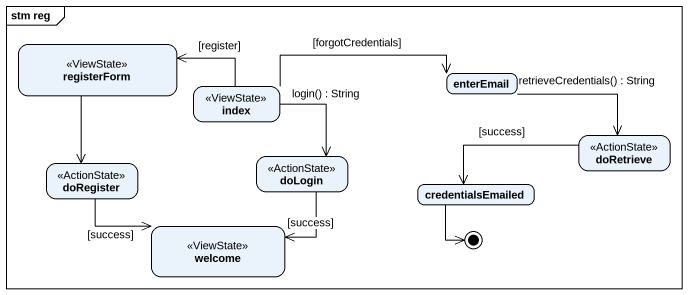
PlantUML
@startuml
mainframe stm reg
hide empty description
state registerForm <<ViewState>>
state index <<ViewState>>
state enterEmail
state doRetrieve <<ActionState>>
state doRegister <<ActionState>>
state doLogin <<ActionState>>
state welcome <<ViewState>>
state credentialsEmailed
registerForm --> doRegister
index -left-> registerForm : [register]
index -right-> enterEmail : [forgotCredentials]
index --> doLogin : login() : String
enterEmail -right-> doRetrieve : retrieveCredentials() : String
doRetrieve -left-> credentialsEmailed : [success]
doRegister -right-> welcome : [success]
doLogin --> welcome : [success]
credentialsEmailed --> [*]
@enduml
